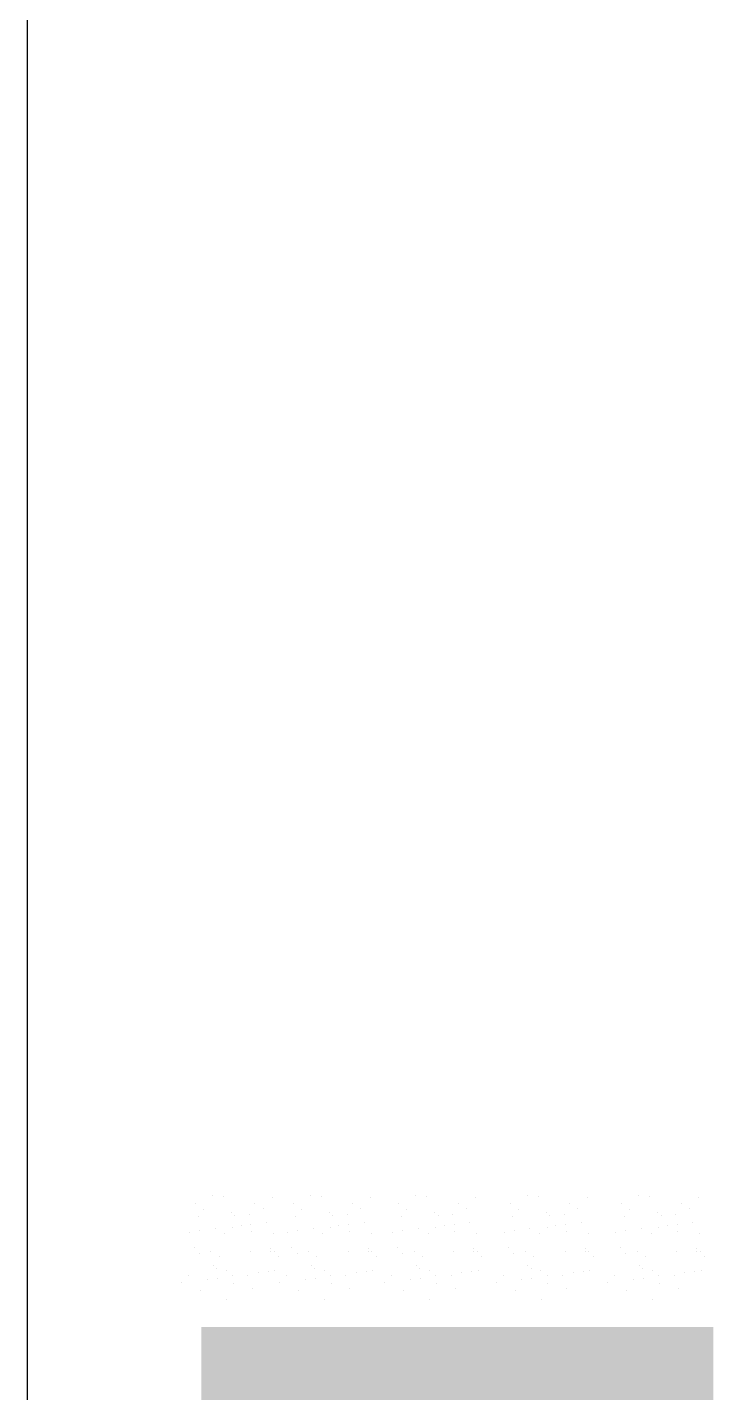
# Model space of a CAD drawing. Header units: millimetres. Extents: x 943 to 8976, y 750 to 4245.
# Drawn here: x 2410.1 to 2468.1, y 1686.6 to 1803.2 of the extents above; entities that cross this region are included whole.
import ezdxf

# ---------------------------------------------------------------- set-up
doc = ezdxf.new("R2010")
doc.units = ezdxf.units.MM
doc.linetypes.add('SOLID_LINE', pattern=[0])
for name, color, linetype in [('KIRMIM', 1, 'Continuous'), ('MIMARI', 2, 'SOLID_LINE'), ('YAZI', 8, 'Continuous')]:
    doc.layers.add(name, color=color, linetype=linetype)

msp = doc.modelspace()

# ---------------------------------------------------------------- hatches: boundary and pattern name
at = {"layer": 'KIRMIM', "linetype": 'Continuous'}
h = msp.add_hatch(dxfattribs=at)
h.set_pattern_fill('AR-CONC,_I', color=256, scale=1.62974, style=2)
h.set_pattern_definition([(50, (-3997.237, -922.561), (11.689474, -1.022696), [1.222305, -13.445353]), (355, (-3997.237, -922.561), (-2.261286, 12.258774), [0.977844, -10.756282]), (100.4514, (-3996.263, -922.646), (9.428197, 11.23607), [1.0388, -11.426792]), (46.1842, (-3997.237, -919.302), (17.39325, -2.69753), [1.833457, -20.16803]), (96.6356, (-3995.788, -919.526), (15.23257, 15.875586), [1.5582, -17.140185]), (351.1842, (-3997.237, -919.302), (15.232557, 15.8756), [1.466766, -16.134423]), (21, (-3995.607, -920.117), (9.728031, -6.56164), [1.222305, -13.445353]), (326, (-3995.607, -920.117), (3.965407, 11.818058), [0.977844, -10.756282]), (71.4514, (-3994.797, -920.663), (13.693442, 5.256408), [1.0388, -11.426792]), (37.5, (-3997.237, -922.561), (0.198174, 5.4253034), [0, -10.625903, 0, -10.919256, 0, -10.7970257]), (7.5, (-3997.237, -922.561), (4.2873488, 6.4278844), [0, -6.225606, 0, -10.381442, 0, -4.115093]), (327.5, (-4000.8713, -922.561), (8.6999163, -0.3675857), [0, -4.074349, 0, -12.71197, 0, -16.867806]), (317.5, (-4002.501, -922.561), (9.504417, 1.631451), [0, -5.296654, 0, -8.442052, 0, -11.978587])])
edge = h.paths.add_edge_path()
edge.add_line((2468.71, 1603.68), (2424.99, 1603.68))
edge.add_line((2424.99, 1603.68), (2424.99, 1692.24))
edge.add_line((2424.99, 1692.24), (2468.71, 1692.24))
edge.add_line((2468.71, 1692.24), (2468.71, 1614.95))
edge.add_line((2465.21, 1603.68), (2746.83, 1603.68))
edge.add_line((2746.83, 1603.68), (2746.83, 1614.95))
edge.add_line((2746.83, 1614.95), (2468.71, 1614.95))

# ---------------------------------------------------------------- linework, layer by layer
at = {"layer": 'MIMARI', "linetype": 'Continuous'}
for p, q in [((2425.94, 1703.48), (2425.94, 1703.48)), ((2426.91, 1703.34), (2426.91, 1703.34)), ((2431.08, 1703.32), (2431.08, 1703.32)), ((2434.29, 1703.48), (2434.29, 1703.48)), ((2435.26, 1703.34), (2435.26, 1703.34)), ((2439.43, 1703.32), (2439.43, 1703.32)), ((2443.28, 1703.48), (2443.28, 1703.48)), ((2444.25, 1703.34), (2444.25, 1703.34)), ((2448.42, 1703.32), (2448.42, 1703.32)), ((2452.8, 1703.48), (2452.8, 1703.48)), ((2453.77, 1703.34), (2453.77, 1703.34)), ((2457.94, 1703.32), (2457.94, 1703.32)), ((2462.31, 1703.48), (2462.31, 1703.48)), ((2463.29, 1703.34), (2463.29, 1703.34)), ((2467.46, 1703.32), (2467.46, 1703.32)), ((2424.5, 1702.75), (2424.5, 1702.75)), ((2425.18, 1702.31), (2425.18, 1702.31)), ((2429.57, 1702.76), (2429.57, 1702.76)), ((2430.26, 1702.32), (2430.26, 1702.32)), ((2432.85, 1702.75), (2432.85, 1702.75)), ((2433.54, 1702.31), (2433.54, 1702.31)), ((2437.93, 1702.76), (2437.93, 1702.76)), ((2438.61, 1702.32), (2438.61, 1702.32)), ((2441.84, 1702.75), (2441.84, 1702.75)), ((2442.53, 1702.31), (2442.53, 1702.31)), ((2446.91, 1702.76), (2446.91, 1702.76)), ((2447.6, 1702.32), (2447.6, 1702.32)), ((2451.36, 1702.75), (2451.36, 1702.75)), ((2452.04, 1702.31), (2452.04, 1702.31)), ((2456.43, 1702.76), (2456.43, 1702.76)), ((2457.12, 1702.32), (2457.12, 1702.32)), ((2460.87, 1702.75), (2460.87, 1702.75)), ((2461.56, 1702.31), (2461.56, 1702.31)), ((2465.95, 1702.76), (2465.95, 1702.76)), ((2466.64, 1702.32), (2466.64, 1702.32)), ((2424.71, 1701.66), (2424.71, 1701.66)), ((2427.56, 1702), (2427.56, 1702)), ((2427.86, 1701.72), (2427.86, 1701.72)), ((2429.11, 1701.82), (2429.11, 1701.82)), ((2429.23, 1701.02), (2429.23, 1701.02)), ((2430.56, 1701.2), (2430.56, 1701.2)), ((2433.07, 1701.66), (2433.07, 1701.66)), ((2435.91, 1702), (2435.91, 1702)), ((2436.21, 1701.72), (2436.21, 1701.72)), ((2437.47, 1701.82), (2437.47, 1701.82)), ((2437.59, 1701.02), (2437.59, 1701.02)), ((2438.91, 1701.2), (2438.91, 1701.2)), ((2442.05, 1701.66), (2442.05, 1701.66)), ((2444.9, 1702), (2444.9, 1702)), ((2445.2, 1701.72), (2445.2, 1701.72)), ((2446.46, 1701.82), (2446.46, 1701.82)), ((2446.58, 1701.02), (2446.58, 1701.02)), ((2447.9, 1701.2), (2447.9, 1701.2)), ((2451.57, 1701.66), (2451.57, 1701.66)), ((2454.42, 1702), (2454.42, 1702)), ((2454.72, 1701.72), (2454.72, 1701.72)), ((2455.97, 1701.82), (2455.97, 1701.82)), ((2456.09, 1701.02), (2456.09, 1701.02)), ((2457.42, 1701.2), (2457.42, 1701.2)), ((2461.09, 1701.66), (2461.09, 1701.66)), ((2463.94, 1702), (2463.94, 1702)), ((2464.24, 1701.72), (2464.24, 1701.72)), ((2465.49, 1701.82), (2465.49, 1701.82)), ((2465.61, 1701.02), (2465.61, 1701.02)), ((2466.93, 1701.2), (2466.93, 1701.2)), ((2424, 1700.33), (2424, 1700.33)), ((2424.85, 1700.45), (2424.85, 1700.45)), ((2426.17, 1700.62), (2426.17, 1700.62)), ((2427.01, 1700.2), (2427.01, 1700.2)), ((2427.66, 1700.73), (2427.66, 1700.73)), ((2428.39, 1700.91), (2428.39, 1700.91)), ((2429.28, 1700.42), (2429.28, 1700.42)), ((2431.18, 1700.18), (2431.18, 1700.18)), ((2432.35, 1700.33), (2432.35, 1700.33)), ((2433.2, 1700.45), (2433.2, 1700.45)), ((2434.53, 1700.62), (2434.53, 1700.62)), ((2435.37, 1700.2), (2435.37, 1700.2)), ((2436.01, 1700.73), (2436.01, 1700.73)), ((2436.74, 1700.91), (2436.74, 1700.91)), ((2437.63, 1700.42), (2437.63, 1700.42)), ((2439.54, 1700.18), (2439.54, 1700.18)), ((2441.34, 1700.33), (2441.34, 1700.33)), ((2442.19, 1700.45), (2442.19, 1700.45)), ((2443.51, 1700.62), (2443.51, 1700.62)), ((2444.35, 1700.2), (2444.35, 1700.2)), ((2445, 1700.73), (2445, 1700.73)), ((2445.73, 1700.91), (2445.73, 1700.91)), ((2446.62, 1700.42), (2446.62, 1700.42)), ((2448.52, 1700.18), (2448.52, 1700.18)), ((2450.86, 1700.33), (2450.86, 1700.33)), ((2451.71, 1700.45), (2451.71, 1700.45)), ((2453.03, 1700.62), (2453.03, 1700.62)), ((2453.87, 1700.2), (2453.87, 1700.2)), ((2454.52, 1700.73), (2454.52, 1700.73)), ((2455.24, 1700.91), (2455.24, 1700.91)), ((2456.14, 1700.42), (2456.14, 1700.42)), ((2458.04, 1700.18), (2458.04, 1700.18)), ((2460.37, 1700.33), (2460.37, 1700.33)), ((2461.22, 1700.45), (2461.22, 1700.45)), ((2462.55, 1700.62), (2462.55, 1700.62)), ((2463.39, 1700.2), (2463.39, 1700.2)), ((2464.03, 1700.73), (2464.03, 1700.73)), ((2464.76, 1700.91), (2464.76, 1700.91)), ((2465.65, 1700.42), (2465.65, 1700.42)), ((2467.56, 1700.18), (2467.56, 1700.18)), ((2424.38, 1698.99), (2424.38, 1698.99)), ((2425.81, 1698.67), (2425.81, 1698.67)), ((2429.22, 1698.67), (2429.22, 1698.67)), ((2430.89, 1698.68), (2430.89, 1698.68)), ((2430.9, 1698.94), (2430.9, 1698.94)), ((2431.2, 1698.66), (2431.2, 1698.66)), ((2432.73, 1698.99), (2432.73, 1698.99)), ((2434.17, 1698.67), (2434.17, 1698.67)), ((2437.57, 1698.67), (2437.57, 1698.67)), ((2439.24, 1698.68), (2439.24, 1698.68)), ((2439.25, 1698.94), (2439.25, 1698.94)), ((2439.55, 1698.66), (2439.55, 1698.66)), ((2441.72, 1698.99), (2441.72, 1698.99)), ((2443.16, 1698.67), (2443.16, 1698.67)), ((2446.56, 1698.67), (2446.56, 1698.67)), ((2448.23, 1698.68), (2448.23, 1698.68)), ((2448.24, 1698.94), (2448.24, 1698.94)), ((2448.54, 1698.66), (2448.54, 1698.66)), ((2451.24, 1698.99), (2451.24, 1698.99)), ((2452.67, 1698.67), (2452.67, 1698.67)), ((2456.08, 1698.67), (2456.08, 1698.67)), ((2457.75, 1698.68), (2457.75, 1698.68)), ((2457.76, 1698.94), (2457.76, 1698.94)), ((2458.06, 1698.66), (2458.06, 1698.66)), ((2460.76, 1698.99), (2460.76, 1698.99)), ((2462.19, 1698.67), (2462.19, 1698.67)), ((2465.59, 1698.67), (2465.59, 1698.67)), ((2467.26, 1698.68), (2467.26, 1698.68)), ((2467.28, 1698.94), (2467.28, 1698.94)), ((2467.58, 1698.66), (2467.58, 1698.66)), ((2424.81, 1698.52), (2424.81, 1698.52)), ((2426, 1697.51), (2426, 1697.51)), ((2426.5, 1698.23), (2426.5, 1698.23)), ((2431.58, 1698.24), (2431.58, 1698.24)), ((2433.17, 1698.52), (2433.17, 1698.52)), ((2434.36, 1697.51), (2434.36, 1697.51)), ((2434.85, 1698.23), (2434.85, 1698.23)), ((2439.93, 1698.24), (2439.93, 1698.24)), ((2442.16, 1698.52), (2442.16, 1698.52)), ((2443.34, 1697.51), (2443.34, 1697.51)), ((2443.84, 1698.23), (2443.84, 1698.23)), ((2448.92, 1698.24), (2448.92, 1698.24)), ((2451.67, 1698.52), (2451.67, 1698.52)), ((2452.86, 1697.51), (2452.86, 1697.51)), ((2453.36, 1698.23), (2453.36, 1698.23)), ((2458.43, 1698.24), (2458.43, 1698.24)), ((2461.19, 1698.52), (2461.19, 1698.52)), ((2462.38, 1697.51), (2462.38, 1697.51)), ((2462.88, 1698.23), (2462.88, 1698.23)), ((2467.95, 1698.24), (2467.95, 1698.24)), ((2423.9, 1696.64), (2423.9, 1696.64)), ((2426.3, 1697.23), (2426.3, 1697.23)), ((2426.35, 1696.42), (2426.35, 1696.42)), ((2427.12, 1697.06), (2427.12, 1697.06)), ((2427.67, 1696.6), (2427.67, 1696.6)), ((2428.97, 1696.65), (2428.97, 1696.65)), ((2429.89, 1696.89), (2429.89, 1696.89)), ((2430.74, 1697), (2430.74, 1697)), ((2431.28, 1697.04), (2431.28, 1697.04)), ((2432.25, 1696.64), (2432.25, 1696.64)), ((2434.66, 1697.23), (2434.66, 1697.23)), ((2434.7, 1696.42), (2434.7, 1696.42)), ((2435.47, 1697.06), (2435.47, 1697.06)), ((2436.03, 1696.6), (2436.03, 1696.6)), ((2437.33, 1696.65), (2437.33, 1696.65)), ((2438.24, 1696.89), (2438.24, 1696.89)), ((2439.09, 1697), (2439.09, 1697)), ((2439.64, 1697.04), (2439.64, 1697.04)), ((2441.24, 1696.64), (2441.24, 1696.64)), ((2443.64, 1697.23), (2443.64, 1697.23)), ((2443.69, 1696.42), (2443.69, 1696.42)), ((2444.46, 1697.06), (2444.46, 1697.06)), ((2445.02, 1696.6), (2445.02, 1696.6)), ((2446.32, 1696.65), (2446.32, 1696.65)), ((2447.23, 1696.89), (2447.23, 1696.89)), ((2448.08, 1697), (2448.08, 1697)), ((2448.63, 1697.04), (2448.63, 1697.04)), ((2450.76, 1696.64), (2450.76, 1696.64)), ((2453.16, 1697.23), (2453.16, 1697.23)), ((2453.21, 1696.42), (2453.21, 1696.42)), ((2453.97, 1697.06), (2453.97, 1697.06)), ((2454.53, 1696.6), (2454.53, 1696.6)), ((2455.83, 1696.65), (2455.83, 1696.65)), ((2456.75, 1696.89), (2456.75, 1696.89)), ((2457.6, 1697), (2457.6, 1697)), ((2458.14, 1697.04), (2458.14, 1697.04)), ((2460.28, 1696.64), (2460.28, 1696.64)), ((2462.68, 1697.23), (2462.68, 1697.23)), ((2462.73, 1696.42), (2462.73, 1696.42)), ((2463.49, 1697.06), (2463.49, 1697.06)), ((2464.05, 1696.6), (2464.05, 1696.6)), ((2465.35, 1696.65), (2465.35, 1696.65)), ((2466.26, 1696.89), (2466.26, 1696.89)), ((2467.11, 1697), (2467.11, 1697)), ((2467.66, 1697.04), (2467.66, 1697.04)), ((2423.29, 1696.02), (2423.29, 1696.02)), ((2424.92, 1695.38), (2424.92, 1695.38)), ((2425.5, 1696.31), (2425.5, 1696.31)), ((2427.72, 1695.93), (2427.72, 1695.93)), ((2429.32, 1695.53), (2429.32, 1695.53)), ((2431.64, 1696.02), (2431.64, 1696.02)), ((2433.27, 1695.38), (2433.27, 1695.38)), ((2433.85, 1696.31), (2433.85, 1696.31)), ((2436.07, 1695.93), (2436.07, 1695.93)), ((2437.67, 1695.53), (2437.67, 1695.53)), ((2440.63, 1696.02), (2440.63, 1696.02)), ((2442.26, 1695.38), (2442.26, 1695.38)), ((2442.84, 1696.31), (2442.84, 1696.31)), ((2445.06, 1695.93), (2445.06, 1695.93)), ((2446.66, 1695.53), (2446.66, 1695.53)), ((2450.15, 1696.02), (2450.15, 1696.02)), ((2451.78, 1695.38), (2451.78, 1695.38)), ((2452.36, 1696.31), (2452.36, 1696.31)), ((2454.58, 1695.93), (2454.58, 1695.93)), ((2456.18, 1695.53), (2456.18, 1695.53)), ((2459.66, 1696.02), (2459.66, 1696.02)), ((2461.29, 1695.38), (2461.29, 1695.38)), ((2461.88, 1696.31), (2461.88, 1696.31)), ((2464.1, 1695.93), (2464.1, 1695.93)), ((2465.7, 1695.53), (2465.7, 1695.53)), ((2427.13, 1694.59), (2427.13, 1694.59)), ((2435.48, 1694.59), (2435.48, 1694.59)), ((2444.47, 1694.59), (2444.47, 1694.59)), ((2453.99, 1694.59), (2453.99, 1694.59)), ((2463.51, 1694.59), (2463.51, 1694.59))]:
    msp.add_line(p, q, dxfattribs=at)
at = {"layer": 'YAZI'}
msp.add_lwpolyline([(2410.14, 1906.04), (2819.79, 1906.04), (2819.79, 1441.45), (2410.14, 1441.45)], close=True, dxfattribs=at)

doc.saveas('drawing.dxf')
